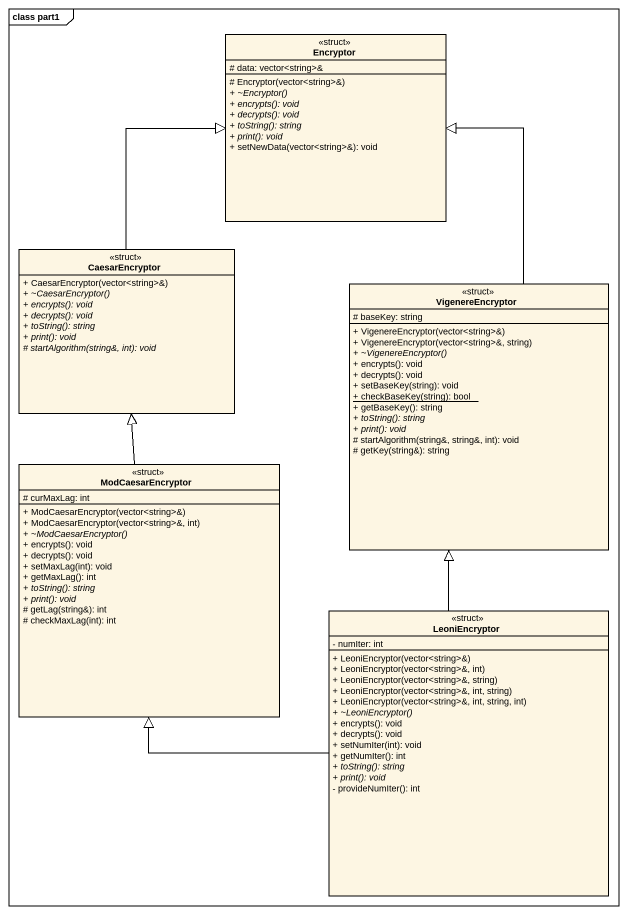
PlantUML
@startuml
mainframe class part1
hide circle
hide empty members
skinparam classAttributeIconSize 0
class Encryptor <<struct>> {
  # data: vector<string>&
  # Encryptor(vector<string>&)
  {abstract} + ~Encryptor()
  {abstract} + encrypts(): void
  {abstract} + decrypts(): void
  {abstract} + toString(): string
  {abstract} + print(): void
  + setNewData(vector<string>&): void
}
class CaesarEncryptor <<struct>> {
  + CaesarEncryptor(vector<string>&)
  {abstract} + ~CaesarEncryptor()
  {abstract} + encrypts(): void
  {abstract} + decrypts(): void
  {abstract} + toString(): string
  {abstract} + print(): void
  {abstract} # startAlgorithm(string&, int): void
}
class VigenereEncryptor <<struct>> {
  # baseKey: string
  + VigenereEncryptor(vector<string>&)
  + VigenereEncryptor(vector<string>&, string)
  {abstract} + ~VigenereEncryptor()
  + encrypts(): void
  + decrypts(): void
  + setBaseKey(string): void
  {static} + checkBaseKey(string): bool
  + getBaseKey(): string
  {abstract} + toString(): string
  {abstract} + print(): void
  # startAlgorithm(string&, string&, int): void
  # getKey(string&): string
}
class ModCaesarEncryptor <<struct>> {
  # curMaxLag: int
  + ModCaesarEncryptor(vector<string>&)
  + ModCaesarEncryptor(vector<string>&, int)
  {abstract} + ~ModCaesarEncryptor()
  + encrypts(): void
  + decrypts(): void
  + setMaxLag(int): void
  + getMaxLag(): int
  {abstract} + toString(): string
  {abstract} + print(): void
  # getLag(string&): int
  # checkMaxLag(int): int
}
class LeoniEncryptor <<struct>> {
  - numIter: int
  + LeoniEncryptor(vector<string>&)
  + LeoniEncryptor(vector<string>&, int)
  + LeoniEncryptor(vector<string>&, string)
  + LeoniEncryptor(vector<string>&, int, string)
  + LeoniEncryptor(vector<string>&, int, string, int)
  {abstract} + ~LeoniEncryptor()
  + encrypts(): void
  + decrypts(): void
  + setNumIter(int): void
  + getNumIter(): int
  {abstract} + toString(): string
  {abstract} + print(): void
  - provideNumIter(): int
}
CaesarEncryptor -up-|> Encryptor
VigenereEncryptor -up-|> Encryptor
ModCaesarEncryptor -up-|> CaesarEncryptor
LeoniEncryptor -up-|> VigenereEncryptor
LeoniEncryptor -left-|> ModCaesarEncryptor
@enduml
